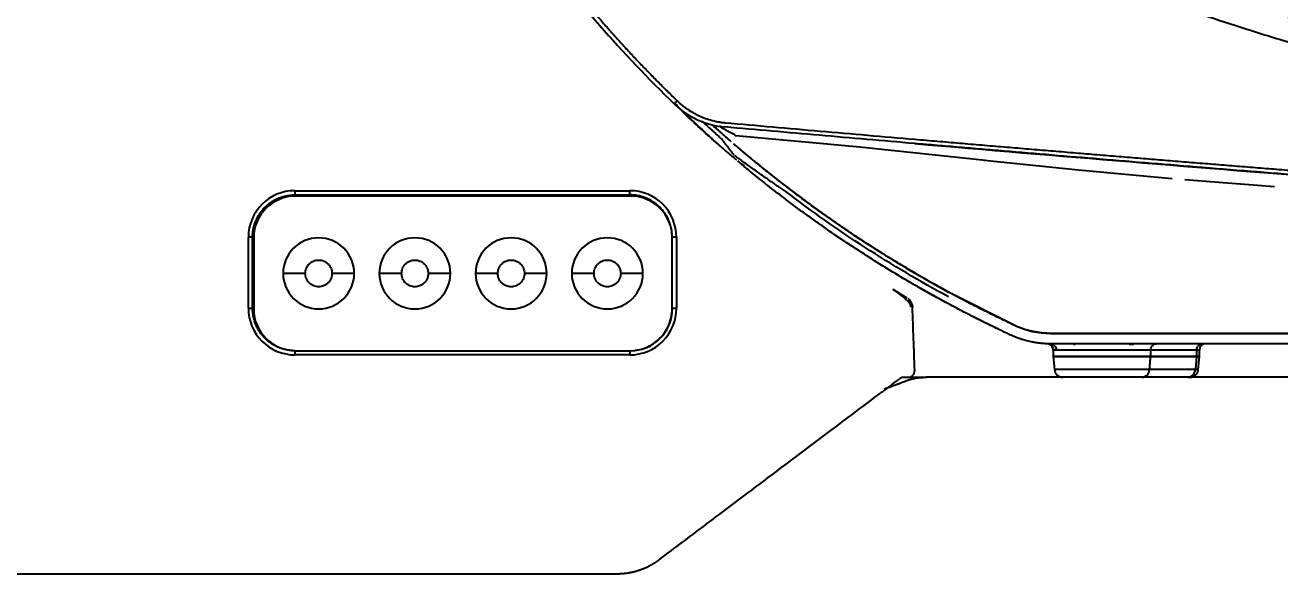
# Model space of a CAD drawing. Extents: x -4150 to 1921, y -105 to 2422.
# Drawn here: x -543.1 to -243.2, y 572 to 706.2 of the extents above; entities that cross this region are included whole.
import ezdxf

# ---------------------------------------------------------------- set-up
doc = ezdxf.new("R2010")
doc.units = 0
doc.header["$LTSCALE"] = 20
doc.header["$MEASUREMENT"] = 0
doc.linetypes.add('CENTER', pattern=[2, 1.25, -0.25, 0.25, -0.25])
doc.layers.get('0').update_dxf_attribs({"linetype": 'CONTINUOUS'})
doc.layers.get('DEFPOINTS').update_dxf_attribs({"linetype": 'CONTINUOUS'})
doc.layers.add('CENTER', color=2, linetype='CENTER')
doc.styles.get("Standard").update_dxf_attribs({"font": 'NanumGothic.ttf'})
doc.dimstyles.get("Standard").update_dxf_attribs({"dimtxt": 2.7, "dimasz": 2.5, "dimexe": 1.5, "dimexo": 1.5, "dimgap": 1.5, "dimtad": 1, "dimdec": 0, "dimlfac": 10, "dimzin": 0, "dimdsep": 46, "dimtxsty": 'Standard', "dimcen": 0, "dimclrt": 2, "dimadec": 0, "dimazin": 0, "dimtfac": 1, "dimtdec": 0, "dimtmove": 0, "dimatfit": 3, "dimfxl": 0, "dimtolj": 1, "dimtzin": 0, "dimarcsym": 0})

# ---------------------------------------------------------------- blocks, each defined once
blk = doc.blocks.new('*D22')
at = {"color": 3, "lineweight": -2}
for p, q in [((-477.91, 767.16), (-829.79, 767.16)), ((-823.79, 743.16), (-823.79, 529.6)), ((-823.79, 265.93), (-823.79, 479.48)), ((-696.08, 241.93), (-829.79, 241.93))]:
    blk.add_line(p, q, dxfattribs=at)
at = {"color": 3}
for points in [[(-827.79, 743.16), (-819.79, 743.16), (-823.79, 767.16)], [(-827.79, 265.93), (-819.79, 265.93), (-823.79, 241.93)]]:
    blk.add_solid(points, dxfattribs=at)
at = {"layer": 'DEFPOINTS', "color": 0}
for p in [(-476.11, 767.16), (-823.79, 241.93), (-694.28, 241.93)]:
    blk.add_point(p, dxfattribs=at)
at = {"color": 2, "insert": (-823.79, 504.54), "char_height": 24, "attachment_point": 5}
blk.add_mtext('\\A1;520', dxfattribs=at)
blk = doc.blocks.new('*D23')
at = {"color": 3, "lineweight": -2}
for p, q in [((-453.87, 1179.89), (-928.83, 1179.89)), ((-922.83, 1155.89), (-922.83, 735.97)), ((-922.83, 265.93), (-922.83, 685.84)), ((-716.08, 241.93), (-928.83, 241.93))]:
    blk.add_line(p, q, dxfattribs=at)
at = {"color": 3}
for points in [[(-926.83, 1155.89), (-918.83, 1155.89), (-922.83, 1179.89)], [(-926.83, 265.93), (-918.83, 265.93), (-922.83, 241.93)]]:
    blk.add_solid(points, dxfattribs=at)
at = {"layer": 'DEFPOINTS', "color": 0}
for p in [(-922.83, 1179.89), (-452.07, 1179.89), (-714.28, 241.93)]:
    blk.add_point(p, dxfattribs=at)
at = {"color": 2, "insert": (-922.83, 710.91), "char_height": 24, "attachment_point": 5}
blk.add_mtext('\\A1;940', dxfattribs=at)

msp = doc.modelspace()

# ---------------------------------------------------------------- linework, layer by layer
for p, q in [((-364.91, 679.07), (-364.91, 678.93)), ((-244.51, 667.45), (-265.99, 669.17)), ((-478.61, 666.57), (-398.61, 666.57)), ((-478.61, 666.57), (-478.61, 665.58)), ((-398.61, 665.58), (-398.61, 666.57)), ((-478.61, 665.58), (-398.61, 665.58)), ((-398.46, 665.28), (-478.46, 665.28)), ((-489.76, 638.44), (-489.76, 655.45)), ((-488.76, 655.43), (-489.76, 655.45)), ((-488.46, 655.28), (-488.46, 638.28)), ((-387.46, 655.45), (-388.46, 655.43)), ((-388.46, 638.28), (-388.46, 655.28)), ((-387.46, 655.45), (-387.46, 638.44)), ((-476.15, 646.78), (-481.46, 646.78)), ((-464.46, 646.78), (-469.77, 646.78)), ((-453.15, 646.78), (-458.46, 646.78)), ((-441.46, 646.78), (-446.77, 646.78)), ((-430.15, 646.78), (-435.46, 646.78)), ((-418.46, 646.78), (-423.77, 646.78)), ((-407.15, 646.78), (-412.46, 646.78)), ((-395.46, 646.78), (-400.77, 646.78)), ((-306.56, 634.31), (-322.43, 642.32)), ((-332.43, 640.88), (-332.45, 640.84)), ((-331.13, 639.21), (-331.14, 639.32)), ((-331.13, 639.2), (-331.14, 639.31)), ((-489.76, 638.44), (-488.76, 638.43)), ((-388.46, 638.43), (-387.46, 638.44)), ((-121.51, 632.43), (-298.09, 632.43)), ((-298.07, 629.92), (-297.95, 629.79)), ((-292.41, 629.93), (-292.41, 629.63)), ((-279.04, 629.63), (-279.04, 629.93)), ((-278.65, 629.93), (-278.65, 629.63)), ((-278.41, 629.63), (-278.41, 629.93)), ((-478.61, 628.28), (-478.61, 627.28)), ((-398.61, 627.28), (-478.61, 627.28)), ((-478.46, 628.28), (-398.46, 628.28)), ((-398.61, 628.28), (-398.61, 627.28)), ((-297.41, 628.43), (-297.41, 626.93)), ((-297.41, 626.93), (-297.13, 623.75)), ((-297.41, 626.93), (-274.13, 626.93)), ((-274.13, 626.93), (-297.41, 626.93)), ((-274.13, 628.43), (-296.68, 628.43)), ((-274.13, 628.43), (-274.13, 626.93)), ((-263.18, 628.43), (-274.13, 628.43)), ((-274.13, 626.93), (-263.18, 626.93)), ((-263.18, 626.93), (-274.13, 626.93)), ((-263.18, 626.93), (-263.45, 623.75)), ((-263.18, 628.43), (-263.18, 626.93)), ((-262.46, 628.43), (-263.18, 628.43)), ((-263.18, 626.93), (-262.46, 626.93)), ((-262.46, 626.93), (-263.18, 626.93)), ((-262.74, 623.75), (-262.46, 626.93)), ((-262.46, 626.93), (-262.46, 628.43)), ((-274.39, 623.75), (-297.13, 623.75)), ((-263.45, 623.75), (-274.39, 623.75)), ((-262.74, 623.75), (-263.45, 623.75)), ((-331.94, 621.93), (-327.79, 621.93))]:
    msp.add_line(p, q)
at = {"flags": 128}
for points in [[(-313.62, 673.76), (-343.64, 676.96), (-373.27, 679.71)], [(-372.83, 673.68), (-372.3, 673.26), (-371.31, 672.53)], [(-268.97, 669.43), (-291.4, 671.49), (-313.89, 673.78)], [(-331.42, 638.81), (-331.55, 639.23), (-332.01, 639.96), (-333.57, 641.44), (-334.58, 642.18), (-335.68, 642.92)], [(-331.77, 640.15), (-331.77, 640.45), (-332.07, 640.79)], [(-331.14, 638.79), (-331.13, 639.19), (-331.22, 639.58)], [(-298.07, 629.92), (-297.81, 629.63), (-297.45, 628.81)]]:
    msp.add_lwpolyline(points, dxfattribs=at)
for centre, radius, start, end in [((296.8, 2651.69), 2000, 252.16883, 261.74013), ((-182.03, 900.63), 294, 227.9513, 228.5603), ((-208.24, 870.69), 254.21, 228.5222, 229.0939), ((-182.04, 900.63), 293.99, 229.3221, 232.4245), ((-478.61, 655.42), 11.15, 90.0014, 179.8938), ((-398.61, 655.42), 11.15, 0.106, 89.9988), ((-182.03, 900.63), 294, 232.4244, 241.4745), ((-478.46, 655.28), 10, 90, 180), ((-398.46, 655.28), 10, 0, 90), ((-472.96, 646.78), 8.5, 0, 180), ((-449.96, 646.78), 8.5, 360, 180), ((-426.96, 646.78), 8.5, 0, 180), ((-403.96, 646.78), 8.5, 0, 180), ((-472.96, 646.78), 8.5, 180, 0), ((-449.96, 646.78), 8.5, 180, 0), ((-426.96, 646.78), 8.5, 180, 360), ((-403.96, 646.78), 8.5, 180, 360), ((-175.85, 910.88), 312.02, 239.1859, 239.8929), ((-333.58, 638.87), 2.4, 356.8943, 41.2539), ((-478.61, 638.43), 11.15, 179.921, 269.9979), ((-478.46, 638.28), 10, 180, 270), ((-398.61, 638.43), 11.15, 270.0021, 0.079), ((-398.46, 638.28), 10, 270, 0), ((-298.09, 652.43), 20, 244.941, 270.0001), ((-298.91, 628.44), 1.5, 358.9863, 68.5413), ((-260.96, 628.43), 1.5, 90, 180), ((-295.14, 623.93), 2, 185, 270), ((-276.32, 623.85), 1.93, 271.6326, 356.9252), ((-265.37, 623.85), 1.93, 271.6333, 356.9244), ((-264.73, 623.93), 2, 270, 355)]:
    msp.add_arc(centre, radius, start, end)
for points, knots in [([(-313.11, 734), (-312.34, 733.69), (-310.8, 733.08), (-308.51, 732.17), (-306.27, 731.29), (-304.08, 730.44), (-301.93, 729.6), (-299.83, 728.79), (-297.77, 728), (-295.76, 727.23), (-291.06, 725.45), (-283.7, 722.72), (-273.61, 719.09), (-263.25, 715.48), (-252.92, 712.01), (-241.96, 708.47), (-230.67, 704.95), (-219.22, 701.53), (-207.99, 698.31), (-197.11, 695.32), (-186.1, 692.44), (-175.11, 689.69), (-166.67, 687.68), (-160.68, 686.31), (-157.27, 685.54), (-153.69, 684.74), (-149.94, 683.92), (-146.01, 683.08), (-143.34, 682.52), (-141.97, 682.23)], [0, 0, 0, 0, 0.0138734, 0.0274604, 0.0407621, 0.0537798, 0.0665145, 0.0789673, 0.0911392, 0.1030313, 0.1146445, 0.1743901, 0.2332494, 0.2926039, 0.3566416, 0.4143727, 0.4843971, 0.5538583, 0.6141013, 0.6800954, 0.7433561, 0.8059629, 0.8717218, 0.8905761, 0.9104379, 0.9313089, 0.9531911, 0.9760871, 1, 1, 1, 1]), ([(-421.9, 726.35), (-419.37, 722.86), (-416.75, 719.43), (-411.39, 712.68), (-408.63, 709.36), (-400.14, 699.6), (-394.2, 693.34), (-387.99, 687.34)], [0, 0, 0, 0, 0.25, 0.25, 0.5, 0.5, 1, 1, 1, 1]), ([(-421.09, 726.97), (-420.73, 726.48), (-420, 725.48), (-418.91, 724.01), (-417.81, 722.54), (-416.71, 721.1), (-415.61, 719.66), (-414.5, 718.24), (-412.42, 715.61), (-409.32, 711.79), (-405.83, 707.68), (-402.98, 704.44), (-400.82, 702.03), (-398.63, 699.64), (-396.41, 697.28), (-394.17, 694.95), (-391.91, 692.64), (-389.62, 690.35), (-388.07, 688.84), (-387.3, 688.09)], [0, 0, 0, 0, 0.0358388, 0.0714845, 0.1069386, 0.1422022, 0.1772766, 0.2121632, 0.2468633, 0.3725112, 0.4980784, 0.5608369, 0.623575, 0.6863005, 0.7490206, 0.8117432, 0.8744755, 0.9372253, 1, 1, 1, 1]), ([(-315.42, 728.11), (-314.65, 727.81), (-313.1, 727.2), (-310.72, 726.28), (-308.26, 725.33), (-305.71, 724.35), (-303.07, 723.35), (-300.35, 722.32), (-297.53, 721.27), (-294.63, 720.19), (-291.64, 719.09), (-288.56, 717.97), (-285.39, 716.83), (-282.13, 715.67), (-278.78, 714.49), (-272.8, 712.4), (-264.54, 709.59), (-253.63, 706.01), (-242.85, 702.6), (-231.84, 699.25), (-220.71, 695.97), (-209.78, 692.89), (-198.36, 689.8), (-188.86, 687.34), (-180.85, 685.35), (-175.11, 683.96), (-169.63, 682.67), (-164.42, 681.47), (-159.47, 680.35), (-154.78, 679.32), (-150.35, 678.36), (-146.19, 677.48), (-143.51, 676.93), (-142.21, 676.66)], [0, 0, 0, 0, 0.013424, 0.027348, 0.041772, 0.056697, 0.072123, 0.088049, 0.104475, 0.121401, 0.138828, 0.156755, 0.175183, 0.19411, 0.213538, 0.233466, 0.298234, 0.356863, 0.422389, 0.484648, 0.546773, 0.614348, 0.673042, 0.743504, 0.777991, 0.810981, 0.842475, 0.872471, 0.900971, 0.927974, 0.953479, 0.977488, 1, 1, 1, 1]), ([(-387.99, 687.34), (-387.99, 687.35), (-387.97, 687.37), (-387.9, 687.45), (-387.85, 687.51), (-387.74, 687.63), (-387.67, 687.71), (-387.5, 687.89), (-387.4, 687.99), (-387.3, 688.09)], [0, 0, 0, 0, 0.25, 0.25, 0.5, 0.5, 0.75, 0.75, 1, 1, 1, 1]), ([(-387.99, 687.34), (-386.36, 685.77), (-384.47, 684.48), (-380.35, 682.6), (-378.13, 682.01), (-375.87, 681.81)], [0, 0, 0, 0, 0.5, 0.5, 1, 1, 1, 1]), ([(-387.3, 688.09), (-387.2, 688), (-387.01, 687.81), (-386.71, 687.54), (-386.4, 687.28), (-386.09, 687.02), (-385.78, 686.77), (-385.46, 686.53), (-385.13, 686.29), (-384.47, 685.83), (-383.44, 685.19), (-382, 684.45), (-380.5, 683.84), (-379.21, 683.45), (-378.17, 683.19), (-377.38, 683.04), (-376.58, 682.91), (-376.05, 682.86), (-375.78, 682.83)], [0, 0, 0, 0, 0.0313076, 0.062571, 0.093804, 0.1250209, 0.1562357, 0.1874625, 0.2187154, 0.2500085, 0.3751279, 0.500275, 0.6253671, 0.7505076, 0.8129138, 0.875223, 0.9375477, 1, 1, 1, 1]), ([(-384.75, 684.85), (-384.75, 684.85), (-384.86, 684.73), (-384.99, 684.59), (-385.02, 684.55), (-385.03, 684.53)], [0, 0, 0, 0, 0.001985, 0.50099, 1, 1, 1, 1]), ([(-374.42, 678.33), (-374.45, 678.34), (-374.49, 678.38), (-374.56, 678.44), (-374.64, 678.51), (-374.72, 678.58), (-374.81, 678.66), (-374.91, 678.75), (-375.01, 678.84), (-375.17, 678.97), (-375.38, 679.16), (-375.66, 679.4), (-375.96, 679.66), (-376.33, 679.99), (-376.78, 680.39), (-377.13, 680.7), (-377.31, 680.86)], [0, 0, 0, 0, 0.033642, 0.06785, 0.10275, 0.138462, 0.175098, 0.212762, 0.251549, 0.291546, 0.381104, 0.474575, 0.573246, 0.673456, 0.8295, 1, 1, 1, 1]), ([(-373.45, 679.87), (-373.45, 679.87), (-373.46, 679.88), (-373.48, 679.89), (-373.55, 679.93), (-373.72, 680.02), (-373.93, 680.13), (-374.17, 680.26), (-374.53, 680.46), (-374.99, 680.71), (-375.43, 680.95), (-375.79, 681.15), (-376.11, 681.32), (-376.38, 681.47), (-376.58, 681.58), (-376.65, 681.62)], [0, 0, 0, 0, 0.021896, 0.044004, 0.087971, 0.181967, 0.2313, 0.297008, 0.413446, 0.544006, 0.685835, 0.778317, 0.838519, 0.941478, 1, 1, 1, 1]), ([(-330.55, 677.85), (-334.35, 678.18), (-341.94, 678.83), (-353.29, 679.82), (-364.6, 680.81), (-372.12, 681.48), (-375.87, 681.81)], [0, 0, 0, 0, 0.2516833, 0.5022443, 0.7516833, 1, 1, 1, 1]), ([(-375.78, 682.83), (-372.01, 682.5), (-364.45, 681.83), (-353.12, 680.83), (-341.79, 679.85), (-334.24, 679.2), (-330.46, 678.87)], [0, 0, 0, 0, 0.249997, 0.499996, 0.749997, 1, 1, 1, 1]), ([(-373.13, 673.93), (-373.13, 673.93), (-373.13, 673.93), (-373.14, 673.94), (-373.16, 673.96), (-373.21, 674), (-373.28, 674.06), (-373.42, 674.18), (-373.58, 674.31), (-373.77, 674.48), (-374, 674.67), (-374.27, 674.9), (-374.59, 675.17), (-374.94, 675.47), (-375.3, 675.78), (-375.68, 676.11), (-376.09, 676.46), (-376.49, 676.8), (-376.87, 677.14), (-377.22, 677.45), (-377.46, 677.65), (-377.57, 677.75)], [0, 0, 0, 0, 0.024987, 0.04949, 0.073591, 0.097375, 0.147976, 0.202144, 0.256604, 0.309551, 0.363926, 0.420978, 0.485863, 0.554794, 0.622377, 0.686439, 0.753713, 0.82748, 0.885851, 0.943291, 1, 1, 1, 1]), ([(-373.66, 675.08), (-373.66, 675.08), (-373.66, 675.08), (-373.67, 675.09), (-373.69, 675.11), (-373.72, 675.15), (-373.78, 675.23), (-373.88, 675.37), (-374.03, 675.56), (-374.22, 675.8), (-374.52, 676.17), (-374.88, 676.62), (-375.32, 677.19), (-375.68, 677.66), (-376.03, 678.12), (-376.31, 678.49), (-376.51, 678.75), (-376.61, 678.88)], [0, 0, 0, 0, 0.0169476, 0.0381054, 0.0635248, 0.0932919, 0.1275351, 0.1991014, 0.2608576, 0.3220032, 0.4029731, 0.5491914, 0.6372918, 0.7723807, 0.8432412, 0.9191406, 1, 1, 1, 1]), ([(-373.8, 677.78), (-373.79, 677.78), (-373.67, 677.68), (-373.23, 677.3), (-372.52, 676.69), (-371.65, 675.96), (-370.72, 675.17), (-369.69, 674.31), (-368.27, 673.14), (-366.38, 671.61), (-364.05, 669.75), (-361.64, 667.86), (-360, 666.62), (-359.17, 665.99)], [0, 0, 0, 0, 0.002854, 0.071156, 0.143856, 0.212582, 0.285666, 0.355005, 0.42804, 0.570709, 0.713646, 0.854004, 1, 1, 1, 1]), ([(-373.38, 679.79), (-373.37, 679.79), (-373.37, 679.79), (-373.3, 679.72), (-373.27, 679.7)], [0, 0, 0, 0, 0.67839, 1, 1, 1, 1]), ([(-330.55, 677.85), (-296.25, 674.9), (-261.94, 672.08), (-194.04, 666.72), (-160.45, 664.18), (-127.58, 661.81)], [0, 0, 0, 0, 0.5, 0.5, 1, 1, 1, 1]), ([(-127.93, 661.83), (-128.75, 661.89), (-130.38, 662.01), (-132.84, 662.19), (-135.29, 662.37), (-137.75, 662.54), (-140.21, 662.72), (-142.67, 662.9), (-145.13, 663.08), (-147.59, 663.26), (-150.05, 663.45), (-152.51, 663.63), (-158.63, 664.08), (-168.44, 664.81), (-181.94, 665.83), (-195.48, 666.86), (-208.96, 667.9), (-222.39, 668.95), (-235.59, 670), (-248.67, 671.04), (-261.41, 672.07), (-273.95, 673.09), (-285.98, 674.09), (-297.73, 675.06), (-307.14, 675.86), (-314.51, 676.48), (-319.84, 676.93), (-325.18, 677.39), (-328.76, 677.69), (-330.55, 677.85)], [0, 0, 0, 0, 0.012464, 0.024918, 0.037363, 0.049797, 0.062222, 0.074637, 0.087043, 0.09944, 0.111828, 0.124207, 0.136578, 0.204114, 0.271685, 0.338603, 0.405781, 0.47176, 0.537293, 0.60049, 0.66414, 0.724262, 0.784264, 0.840206, 0.896076, 0.921897, 0.947823, 0.973857, 1, 1, 1, 1]), ([(-330.46, 678.87), (-329.57, 678.79), (-327.79, 678.64), (-325.11, 678.41), (-322.45, 678.19), (-319.78, 677.96), (-317.12, 677.73), (-314.47, 677.51), (-311.82, 677.28), (-309.17, 677.06), (-306.53, 676.84), (-303.9, 676.62), (-301.27, 676.4), (-298.64, 676.18), (-296.02, 675.96), (-293.4, 675.74), (-290.79, 675.52), (-288.19, 675.31), (-285.58, 675.09), (-282.99, 674.87), (-280.4, 674.66), (-277.81, 674.45), (-275.23, 674.24), (-272.65, 674.03), (-270.08, 673.81), (-267.52, 673.61), (-264.96, 673.4), (-262.4, 673.19), (-259.85, 672.98), (-257.3, 672.78), (-254.77, 672.57), (-252.23, 672.37), (-249.7, 672.16), (-247.18, 671.96), (-244.66, 671.76), (-242.15, 671.56), (-239.64, 671.36), (-237.14, 671.16), (-234.65, 670.96), (-232.16, 670.76), (-229.67, 670.57), (-226.21, 670.29), (-221.77, 669.94), (-216.36, 669.52), (-210.97, 669.1), (-205.6, 668.68), (-200.24, 668.27), (-194.9, 667.86), (-189.58, 667.45), (-184.28, 667.05), (-178.99, 666.65), (-173.73, 666.25), (-168.48, 665.86), (-163.25, 665.47), (-158.04, 665.08), (-152.85, 664.7), (-147.69, 664.32), (-142.54, 663.94), (-137.41, 663.56), (-132.3, 663.19), (-128.91, 662.95), (-127.22, 662.83)], [0, 0, 0, 0, 0.0129911, 0.0259606, 0.0389085, 0.0518349, 0.0647398, 0.0776231, 0.0904848, 0.103325, 0.1161436, 0.1289406, 0.1417161, 0.1544701, 0.1672024, 0.1799133, 0.1926025, 0.2052702, 0.2179163, 0.2305409, 0.2431439, 0.2557254, 0.2682852, 0.2808236, 0.2933403, 0.3058355, 0.3183091, 0.3307612, 0.3431916, 0.3556006, 0.3679879, 0.3803537, 0.3926979, 0.4050206, 0.4173217, 0.4296012, 0.4418591, 0.4540955, 0.4663103, 0.4785035, 0.4906752, 0.5028253, 0.529434, 0.5559936, 0.5825041, 0.6089656, 0.635378, 0.6617414, 0.6880557, 0.7143209, 0.740537, 0.7667041, 0.7928221, 0.8188911, 0.844911, 0.8708818, 0.8968036, 0.9226763, 0.9484999, 0.9742745, 1, 1, 1, 1]), ([(-361.31, 666.35), (-361.33, 666.36), (-361.38, 666.39), (-361.52, 666.49), (-361.99, 666.81), (-362.6, 667.22), (-363.26, 667.67), (-363.72, 667.98), (-364.44, 668.48), (-365.39, 669.13), (-366.69, 670.05), (-368, 670.96), (-369.31, 671.9), (-370.61, 672.84), (-371.83, 673.73), (-372.71, 674.37), (-373.19, 674.72), (-373.43, 674.9), (-373.46, 674.93), (-373.47, 674.93)], [0, 0, 0, 0, 0.003328, 0.008918, 0.026883, 0.089937, 0.122232, 0.150711, 0.175374, 0.260306, 0.332055, 0.433654, 0.529174, 0.621261, 0.747125, 0.867492, 0.93213, 0.992896, 1, 1, 1, 1]), ([(-362.21, 665.16), (-362.86, 665.66), (-364.17, 666.67), (-366.08, 668.17), (-367.89, 669.61), (-369.56, 670.97), (-370.96, 672.12), (-371.84, 672.85), (-372.1, 673.07), (-372.1, 673.07)], [0, 0, 0, 0, 0.167127, 0.334126, 0.500496, 0.666808, 0.833887, 0.999302, 1, 1, 1, 1]), ([(-364.7, 670.27), (-364.78, 670.33), (-364.93, 670.45), (-365.36, 670.8), (-365.85, 671.18), (-366.16, 671.43)], [0, 0, 0, 0, 0.258472, 0.521741, 1, 1, 1, 1]), ([(-315.33, 638.59), (-315.83, 638.84), (-316.81, 639.34), (-318.28, 640.11), (-319.75, 640.88), (-321.21, 641.66), (-322.67, 642.45), (-324.13, 643.25), (-325.58, 644.06), (-327.03, 644.88), (-328.48, 645.7), (-329.92, 646.53), (-331.36, 647.38), (-332.79, 648.23), (-334.22, 649.09), (-335.64, 649.95), (-337.06, 650.83), (-338.48, 651.71), (-339.89, 652.61), (-341.3, 653.51), (-342.7, 654.42), (-344.1, 655.34), (-345.49, 656.26), (-346.88, 657.2), (-348.27, 658.14), (-349.65, 659.09), (-351.02, 660.05), (-352.39, 661.02), (-353.76, 662), (-355.12, 662.98), (-356.47, 663.98), (-357.82, 664.98), (-358.72, 665.65), (-359.17, 665.99)], [0, 0, 0, 0, 0.032022, 0.06406, 0.096113, 0.128183, 0.160267, 0.192368, 0.224485, 0.256617, 0.288765, 0.320928, 0.353108, 0.385303, 0.417514, 0.44974, 0.481983, 0.514241, 0.546514, 0.578804, 0.611109, 0.64343, 0.675767, 0.70812, 0.740488, 0.772872, 0.805271, 0.837687, 0.870118, 0.902565, 0.935028, 0.967506, 1, 1, 1, 1]), ([(-488.76, 655.43), (-488.76, 655.53), (-488.76, 655.75), (-488.74, 656.06), (-488.72, 656.35), (-488.69, 656.64), (-488.65, 656.9), (-488.61, 657.16), (-488.57, 657.4), (-488.52, 657.62), (-488.47, 657.83), (-488.42, 658.02), (-488.37, 658.21), (-488.32, 658.37), (-488.28, 658.53), (-488.23, 658.66), (-488.19, 658.79), (-488.15, 658.9), (-488.11, 659), (-488.08, 659.09), (-488.05, 659.16), (-488.02, 659.22), (-488.01, 659.27), (-487.86, 659.63), (-487.54, 660.28), (-487, 661.16), (-486.42, 661.93), (-485.84, 662.56), (-485.28, 663.09), (-484.74, 663.53), (-484.17, 663.93), (-483.58, 664.28), (-482.98, 664.59), (-482.37, 664.86), (-481.75, 665.09), (-481.12, 665.27), (-480.49, 665.41), (-479.86, 665.5), (-479.24, 665.56), (-478.82, 665.57), (-478.61, 665.58)], [0, 0, 0, 0, 0.020393, 0.039924, 0.058595, 0.076406, 0.093355, 0.109443, 0.124671, 0.139037, 0.152543, 0.165188, 0.176971, 0.187894, 0.197956, 0.207157, 0.215497, 0.222977, 0.229595, 0.235352, 0.240249, 0.244284, 0.247458, 0.249772, 0.318636, 0.383274, 0.443685, 0.499869, 0.544242, 0.588126, 0.631519, 0.674421, 0.716834, 0.758756, 0.800188, 0.841131, 0.881583, 0.921545, 0.961017, 1, 1, 1, 1]), ([(-388.51, 656.1), (-388.53, 656.41), (-388.57, 657.13), (-388.82, 658.16), (-389.07, 658.9), (-389.21, 659.26), (-389.23, 659.3), (-389.23, 659.3), (-389.23, 659.3), (-389.23, 659.3), (-389.23, 659.3), (-389.23, 659.3), (-389.23, 659.3), (-389.23, 659.3), (-389.23, 659.3), (-389.23, 659.31), (-389.24, 659.32), (-389.24, 659.34), (-389.26, 659.37), (-389.29, 659.45), (-389.36, 659.6), (-389.49, 659.89), (-389.77, 660.44), (-390.37, 661.41), (-391.22, 662.43), (-392.2, 663.32), (-393.31, 664.13), (-394.81, 664.9), (-396.7, 665.47), (-397.98, 665.54), (-398.61, 665.58)], [0, 0, 0, 0, 0.061541, 0.140261, 0.207332, 0.216085, 0.216086, 0.216087, 0.216089, 0.216094, 0.216103, 0.216121, 0.216157, 0.216229, 0.216375, 0.216665, 0.217244, 0.218402, 0.220715, 0.225329, 0.234504, 0.252645, 0.288095, 0.355651, 0.477365, 0.546798, 0.615074, 0.747991, 0.876299, 1, 1, 1, 1]), ([(-323.12, 639.85), (-323.59, 640.11), (-324.55, 640.63), (-326.06, 641.46), (-327.69, 642.38), (-329.44, 643.37), (-331.31, 644.45), (-334.27, 646.19), (-338.25, 648.6), (-342.53, 651.32), (-346.12, 653.67), (-349.01, 655.61), (-351.81, 657.55), (-354.53, 659.47), (-357.16, 661.37), (-359.72, 663.26), (-361.38, 664.53), (-362.21, 665.16)], [0, 0, 0, 0, 0.033834, 0.070801, 0.110902, 0.154138, 0.200506, 0.250009, 0.375005, 0.5, 0.576293, 0.650965, 0.724015, 0.795444, 0.865251, 0.933436, 1, 1, 1, 1]), ([(-476.15, 646.78), (-476.11, 647.18), (-476.05, 647.8), (-475.65, 648.54), (-475.23, 649.05), (-474.73, 649.46), (-473.98, 649.85), (-472.96, 650.05), (-471.94, 649.85), (-471.19, 649.46), (-470.69, 649.05), (-470.27, 648.54), (-469.88, 647.8), (-469.81, 647.18), (-469.77, 646.78)], [0, 0, 0, 0, 0.119722, 0.184888, 0.25, 0.315166, 0.380279, 0.5, 0.619721, 0.684888, 0.75, 0.815166, 0.880278, 1, 1, 1, 1]), ([(-453.15, 646.78), (-453.11, 647.18), (-453.05, 647.8), (-452.65, 648.54), (-452.23, 649.05), (-451.73, 649.46), (-450.98, 649.85), (-449.96, 650.05), (-448.94, 649.85), (-448.19, 649.46), (-447.69, 649.05), (-447.27, 648.54), (-446.88, 647.8), (-446.81, 647.18), (-446.77, 646.78)], [0, 0, 0, 0, 0.119722, 0.184888, 0.25, 0.315166, 0.380279, 0.5, 0.619721, 0.684888, 0.75, 0.815166, 0.880278, 1, 1, 1, 1]), ([(-430.15, 646.78), (-430.11, 647.18), (-430.05, 647.8), (-429.65, 648.54), (-429.23, 649.05), (-428.73, 649.46), (-427.98, 649.85), (-426.96, 650.05), (-425.94, 649.85), (-425.19, 649.46), (-424.69, 649.05), (-424.27, 648.54), (-423.88, 647.8), (-423.81, 647.18), (-423.77, 646.78)], [0, 0, 0, 0, 0.119722, 0.184888, 0.25, 0.315166, 0.380279, 0.5, 0.619721, 0.684888, 0.75, 0.815166, 0.880278, 1, 1, 1, 1]), ([(-407.15, 646.78), (-407.11, 647.18), (-407.05, 647.8), (-406.65, 648.54), (-406.23, 649.05), (-405.73, 649.46), (-404.98, 649.85), (-403.96, 650.05), (-402.94, 649.85), (-402.19, 649.46), (-401.69, 649.05), (-401.27, 648.54), (-400.88, 647.8), (-400.81, 647.18), (-400.77, 646.78)], [0, 0, 0, 0, 0.119722, 0.184888, 0.25, 0.315166, 0.380279, 0.5, 0.619721, 0.684888, 0.75, 0.815166, 0.880278, 1, 1, 1, 1]), ([(-335.27, 646.8), (-335.86, 647.16), (-337.05, 647.88), (-337.61, 648.23), (-337.43, 648.12), (-337.43, 648.12)], [0, 0, 0, 0, 0.499543, 0.99951, 1, 1, 1, 1]), ([(-469.77, 646.78), (-469.81, 646.37), (-469.88, 645.75), (-470.27, 645.01), (-470.69, 644.5), (-471.2, 644.09), (-471.94, 643.7), (-472.96, 643.5), (-473.98, 643.7), (-474.73, 644.09), (-475.24, 644.5), (-475.65, 645.01), (-476.05, 645.75), (-476.11, 646.37), (-476.15, 646.78)], [0, 0, 0, 0, 0.119721, 0.184887, 0.25, 0.315166, 0.380278, 0.5, 0.619722, 0.684888, 0.75, 0.815166, 0.880279, 1, 1, 1, 1]), ([(-446.77, 646.78), (-446.81, 646.37), (-446.88, 645.75), (-447.27, 645.01), (-447.69, 644.5), (-448.2, 644.09), (-448.94, 643.7), (-449.96, 643.5), (-450.98, 643.7), (-451.73, 644.09), (-452.24, 644.5), (-452.65, 645.01), (-453.05, 645.75), (-453.11, 646.37), (-453.15, 646.78)], [0, 0, 0, 0, 0.119721, 0.184887, 0.25, 0.315166, 0.380278, 0.5, 0.619722, 0.684887, 0.75, 0.815166, 0.880279, 1, 1, 1, 1]), ([(-423.77, 646.78), (-423.81, 646.37), (-423.88, 645.75), (-424.27, 645.01), (-424.69, 644.5), (-425.2, 644.09), (-425.94, 643.7), (-426.96, 643.5), (-427.98, 643.7), (-428.73, 644.09), (-429.24, 644.5), (-429.65, 645.01), (-430.05, 645.75), (-430.11, 646.37), (-430.15, 646.78)], [0, 0, 0, 0, 0.119721, 0.184887, 0.25, 0.315166, 0.380278, 0.5, 0.619722, 0.684888, 0.75, 0.815166, 0.880279, 1, 1, 1, 1]), ([(-400.77, 646.78), (-400.81, 646.37), (-400.88, 645.75), (-401.27, 645.01), (-401.69, 644.5), (-402.2, 644.09), (-402.94, 643.7), (-403.96, 643.5), (-404.98, 643.7), (-405.73, 644.09), (-406.24, 644.5), (-406.65, 645.01), (-407.05, 645.75), (-407.11, 646.37), (-407.15, 646.78)], [0, 0, 0, 0, 0.119721, 0.184887, 0.25, 0.315166, 0.380278, 0.5, 0.619722, 0.684888, 0.75, 0.815166, 0.880279, 1, 1, 1, 1]), ([(-310.67, 633.49), (-310.9, 633.6), (-311.35, 633.82), (-312.01, 634.14), (-312.67, 634.46), (-313.32, 634.78), (-313.96, 635.1), (-314.59, 635.41), (-315.21, 635.72), (-315.82, 636.03), (-316.43, 636.34), (-317.02, 636.64), (-317.61, 636.95), (-318.19, 637.25), (-318.76, 637.54), (-320.46, 638.43), (-323.12, 639.84), (-326.42, 641.66), (-329.3, 643.29), (-331.13, 644.35), (-332.22, 644.99), (-332.74, 645.29), (-333.23, 645.58), (-333.69, 645.86), (-334.13, 646.12), (-334.54, 646.36), (-334.92, 646.59), (-335.15, 646.73), (-335.27, 646.8)], [0, 0, 0, 0, 0.017857, 0.035701, 0.053532, 0.071352, 0.089161, 0.106962, 0.124755, 0.142541, 0.160323, 0.1781, 0.195875, 0.213648, 0.231421, 0.249196, 0.374452, 0.499498, 0.624628, 0.749917, 0.781154, 0.812385, 0.843615, 0.874851, 0.906101, 0.937372, 0.968669, 1, 1, 1, 1]), ([(-331.05, 638.68), (-331.06, 638.69), (-331.07, 638.7), (-331.39, 638.8), (-331.44, 638.81)], [0, 0, 0, 0, 0.851117, 1, 1, 1, 1]), ([(-331.14, 639.33), (-331.13, 639.3), (-331.12, 639.25), (-331.1, 639.16), (-331.08, 639.05), (-331.07, 638.94), (-331.05, 638.82), (-331.05, 638.73), (-331.05, 638.68)], [0, 0, 0, 0, 0.152334, 0.309659, 0.472576, 0.641624, 0.817289, 1, 1, 1, 1]), ([(-307.62, 632.04), (-308.12, 632.28), (-309.11, 632.74), (-310.59, 633.45), (-312.05, 634.16), (-313.49, 634.87), (-314.92, 635.58), (-316.33, 636.29), (-317.72, 637), (-319.09, 637.71), (-320.45, 638.43), (-321.79, 639.14), (-322.68, 639.62), (-323.12, 639.85)], [0, 0, 0, 0, 0.0951596, 0.1894681, 0.2829257, 0.3755329, 0.4672898, 0.5581971, 0.6482549, 0.7374637, 0.8258239, 0.9133358, 1, 1, 1, 1]), ([(-478.61, 628.28), (-478.72, 628.28), (-478.94, 628.28), (-479.26, 628.29), (-479.58, 628.32), (-479.91, 628.36), (-480.23, 628.4), (-480.55, 628.46), (-480.88, 628.53), (-481.2, 628.61), (-481.51, 628.7), (-481.83, 628.8), (-482.14, 628.91), (-482.45, 629.03), (-482.76, 629.16), (-483.06, 629.3), (-483.36, 629.45), (-483.65, 629.61), (-483.94, 629.78), (-484.22, 629.96), (-484.5, 630.15), (-484.77, 630.35), (-485.04, 630.56), (-485.29, 630.78), (-485.55, 631.01), (-485.81, 631.27), (-486.1, 631.56), (-486.39, 631.9), (-486.68, 632.26), (-486.96, 632.65), (-487.23, 633.06), (-487.49, 633.49), (-487.73, 633.95), (-487.95, 634.43), (-488.15, 634.94), (-488.33, 635.47), (-488.48, 636.02), (-488.6, 636.6), (-488.69, 637.19), (-488.75, 637.8), (-488.76, 638.22), (-488.76, 638.43)], [0, 0, 0, 0, 0.020323, 0.040691, 0.061104, 0.081561, 0.102064, 0.12261, 0.143202, 0.163838, 0.184519, 0.205245, 0.226016, 0.246831, 0.267691, 0.288596, 0.309545, 0.330539, 0.351578, 0.372662, 0.393791, 0.414964, 0.436182, 0.457445, 0.478753, 0.500105, 0.527381, 0.555521, 0.584526, 0.614395, 0.645128, 0.676726, 0.709188, 0.742514, 0.776705, 0.81176, 0.84768, 0.884463, 0.922111, 0.960623, 1, 1, 1, 1]), ([(-488.46, 636.04), (-488.42, 635.98), (-488.29, 635.79), (-488.15, 635.41), (-488.12, 635.09), (-488.11, 634.93)], [0, 0, 0, 0, 0.189179, 0.582187, 1, 1, 1, 1]), ([(-397.4, 628.39), (-397.15, 628.41), (-396.25, 628.48), (-394.75, 628.99), (-392.96, 629.91), (-391.47, 631.13), (-390.26, 632.56), (-389.31, 634.21), (-388.6, 636.2), (-388.51, 637.66), (-388.46, 638.43)], [0, 0, 0, 0, 0.04981, 0.184209, 0.320336, 0.458193, 0.573938, 0.702829, 0.844854, 1, 1, 1, 1]), ([(-306.56, 634.31), (-307.09, 634.56), (-308.13, 635.05), (-309.67, 635.79), (-311.16, 636.51), (-312.6, 637.22), (-313.98, 637.91), (-314.89, 638.36), (-315.33, 638.59)], [0, 0, 0, 0, 0.180216, 0.355012, 0.524387, 0.688343, 0.846881, 1, 1, 1, 1]), ([(-298.09, 632.43), (-298.24, 632.43), (-298.54, 632.43), (-299, 632.44), (-299.45, 632.47), (-299.91, 632.51), (-300.36, 632.55), (-300.82, 632.61), (-301.27, 632.68), (-301.72, 632.76), (-302.17, 632.84), (-302.62, 632.94), (-303.07, 633.05), (-303.52, 633.17), (-303.96, 633.3), (-304.4, 633.45), (-304.84, 633.6), (-305.27, 633.76), (-305.71, 633.93), (-306.13, 634.11), (-306.42, 634.24), (-306.56, 634.31)], [0, 0, 0, 0, 0.051956, 0.103987, 0.156092, 0.208272, 0.260527, 0.312857, 0.365262, 0.417742, 0.470297, 0.522928, 0.575633, 0.628415, 0.681271, 0.734203, 0.787211, 0.840295, 0.893454, 0.946689, 1, 1, 1, 1]), ([(-298.09, 629.93), (-298.25, 629.93), (-298.57, 629.93), (-299.06, 629.94), (-299.55, 629.97), (-300.03, 630.01), (-300.52, 630.06), (-301.01, 630.11), (-301.5, 630.18), (-301.99, 630.26), (-302.48, 630.36), (-303.35, 630.54), (-304.31, 630.79), (-305.4, 631.14), (-306.2, 631.43), (-306.96, 631.74), (-307.41, 631.95), (-307.62, 632.04)], [0, 0, 0, 0, 0.049268, 0.098698, 0.148289, 0.198042, 0.247956, 0.298032, 0.34827, 0.39867, 0.449231, 0.499954, 0.67111, 0.749944, 0.847583, 0.930935, 1, 1, 1, 1]), ([(-298.21, 629.93), (-298.37, 629.93), (-298.75, 629.93), (-298.92, 629.94), (-298.85, 629.94), (-298.85, 629.94)], [0, 0, 0, 0, 0.433984, 0.988008, 1, 1, 1, 1]), ([(-298.09, 632.43), (-297.28, 632.43), (-295.59, 632.43), (-292.95, 632.43), (-290.09, 632.43), (-287.01, 632.43), (-283.62, 632.43), (-280.11, 632.43), (-275.97, 632.43), (-272.37, 632.43), (-269.93, 632.43), (-269.21, 632.43)], [0, 0, 0, 0, 0.0836872, 0.1750119, 0.2739742, 0.3805738, 0.4948109, 0.6262685, 0.745789, 0.9247475, 1, 1, 1, 1]), ([(-121.98, 629.93), (-122.77, 629.93), (-124.35, 629.93), (-126.72, 629.93), (-129.09, 629.93), (-131.46, 629.93), (-133.84, 629.93), (-136.22, 629.93), (-138.6, 629.93), (-140.99, 629.93), (-143.38, 629.93), (-145.77, 629.93), (-148.16, 629.93), (-150.56, 629.93), (-152.96, 629.93), (-155.36, 629.93), (-157.77, 629.93), (-160.17, 629.93), (-162.58, 629.93), (-167.82, 629.93), (-175.91, 629.93), (-186.87, 629.93), (-197.87, 629.93), (-208.91, 629.93), (-219.99, 629.93), (-231.1, 629.93), (-242.24, 629.93), (-251.33, 629.93), (-258.35, 629.93), (-263.31, 629.93), (-268.27, 629.93), (-273.23, 629.93), (-278.2, 629.93), (-283.17, 629.93), (-288.14, 629.93), (-293.11, 629.93), (-296.43, 629.93), (-298.09, 629.93)], [0, 0, 0, 0, 0.0138759, 0.02775, 0.0416226, 0.0554937, 0.0693637, 0.0832328, 0.0971012, 0.1109691, 0.1248368, 0.1387045, 0.1525723, 0.1664406, 0.1803096, 0.1941794, 0.2080504, 0.2219227, 0.2357965, 0.2496721, 0.3122633, 0.3748347, 0.4374067, 0.5000003, 0.5625915, 0.6251628, 0.6877349, 0.7503284, 0.7780775, 0.8058204, 0.833559, 0.8612951, 0.8890303, 0.9167667, 0.9445059, 0.9722497, 1, 1, 1, 1]), ([(-298.09, 629.93), (-297.92, 629.93), (-297.74, 629.89), (-297.39, 629.75), (-297.23, 629.63), (-296.95, 629.34), (-296.85, 629.16), (-296.71, 628.79), (-296.68, 628.6), (-296.68, 628.43)], [0, 0, 0, 0, 0.25, 0.25, 0.5, 0.5, 0.75, 0.75, 1, 1, 1, 1]), ([(-274.13, 628.43), (-274.13, 628.62), (-274.09, 628.82), (-273.95, 629.18), (-273.85, 629.35), (-273.59, 629.62), (-273.43, 629.74), (-273.09, 629.89), (-272.9, 629.93), (-272.72, 629.93)], [0, 0, 0, 0, 0.25, 0.25, 0.5, 0.5, 0.75, 0.75, 1, 1, 1, 1]), ([(-269.21, 632.43), (-268.72, 632.43), (-267.55, 632.43), (-265.52, 632.43), (-262.89, 632.43), (-259.98, 632.43), (-256.98, 632.43), (-253.99, 632.43), (-250.73, 632.43), (-247.63, 632.43), (-245.6, 632.43), (-244.8, 632.43)], [0, 0, 0, 0, 0.05989, 0.143199, 0.249924, 0.382787, 0.500086, 0.618462, 0.750205, 0.901305, 1, 1, 1, 1]), ([(-261.78, 629.93), (-261.96, 629.93), (-262.14, 629.89), (-262.49, 629.74), (-262.64, 629.62), (-262.9, 629.35), (-263.01, 629.18), (-263.15, 628.82), (-263.18, 628.62), (-263.18, 628.43)], [0, 0, 0, 0, 0.25, 0.25, 0.5, 0.5, 0.75, 0.75, 1, 1, 1, 1]), ([(-244.8, 632.43), (-244, 632.43), (-242.42, 632.43), (-240.04, 632.43), (-237.66, 632.43), (-235.28, 632.43), (-232.91, 632.43), (-230.54, 632.43), (-228.16, 632.43), (-225.79, 632.43), (-223.43, 632.43), (-221.06, 632.43), (-218.69, 632.43), (-216.33, 632.43), (-213.97, 632.43), (-211.61, 632.43), (-209.25, 632.43), (-206.9, 632.43), (-204.54, 632.43), (-202.19, 632.43), (-199.84, 632.43), (-197.49, 632.43), (-195.15, 632.43), (-192.8, 632.43), (-190.46, 632.43), (-188.12, 632.43), (-185.78, 632.43), (-183.45, 632.43), (-181.11, 632.43), (-178.78, 632.43), (-176.46, 632.43), (-174.13, 632.43), (-171.81, 632.43), (-169.48, 632.43), (-167.17, 632.43), (-164.85, 632.43), (-162.54, 632.43), (-160.22, 632.43), (-157.92, 632.43), (-155.61, 632.43), (-153.31, 632.43), (-151.01, 632.43), (-148.71, 632.43), (-146.41, 632.43), (-144.12, 632.43), (-141.83, 632.43), (-139.54, 632.43), (-137.26, 632.43), (-134.98, 632.43), (-132.7, 632.43), (-130.43, 632.43), (-128.16, 632.43), (-125.89, 632.43), (-123.62, 632.43), (-122.11, 632.43), (-121.36, 632.43)], [0, 0, 0, 0, 0.018931, 0.03786, 0.056787, 0.075711, 0.094633, 0.113552, 0.132469, 0.151383, 0.170295, 0.189204, 0.208111, 0.227016, 0.245918, 0.264818, 0.283715, 0.30261, 0.321502, 0.340392, 0.359279, 0.378164, 0.397047, 0.415927, 0.434805, 0.45368, 0.472553, 0.491423, 0.510291, 0.529156, 0.548019, 0.56688, 0.585738, 0.604594, 0.623447, 0.642298, 0.661146, 0.679992, 0.698836, 0.717677, 0.736515, 0.755352, 0.774185, 0.793017, 0.811845, 0.830672, 0.849496, 0.868317, 0.887137, 0.905953, 0.924767, 0.943579, 0.962389, 0.981196, 1, 1, 1, 1]), ([(-296.68, 628.43), (-296.88, 628.43), (-297.27, 628.43), (-297.47, 628.43), (-297.41, 628.43), (-297.41, 628.43)], [0, 0, 0, 0, 0.4992778, 0.9985526, 1, 1, 1, 1]), ([(-337.82, 619.1), (-337.66, 619.16), (-337.36, 619.28), (-336.93, 619.44), (-336.54, 619.59), (-336.04, 619.78), (-335.45, 620), (-334.75, 620.26), (-334.12, 620.51), (-333.53, 620.73), (-333, 620.93), (-332.67, 621.06), (-332.51, 621.12)], [0, 0, 0, 0, 0.087289, 0.167335, 0.240139, 0.3057, 0.44635, 0.572242, 0.694505, 0.806499, 0.908298, 1, 1, 1, 1]), ([(-333.49, 621.93), (-333.06, 621.93), (-332.71, 621.93), (-332.24, 621.93), (-332.12, 621.93), (-332.12, 621.93)], [0, 0, 0, 0, 0.5, 0.5, 1, 1, 1, 1]), ([(-332.51, 621.12), (-332.42, 621.15), (-332.25, 621.22), (-331.97, 621.31), (-331.68, 621.4), (-331.38, 621.48), (-331.06, 621.56), (-330.72, 621.64), (-330.33, 621.71), (-329.85, 621.79), (-329.25, 621.86), (-328.56, 621.91), (-328.06, 621.92), (-327.79, 621.93)], [0, 0, 0, 0, 0.056773, 0.116439, 0.179009, 0.244488, 0.312886, 0.384206, 0.458456, 0.561736, 0.686418, 0.832505, 1, 1, 1, 1]), ([(-332.12, 621.93), (-331.93, 621.93), (-331.72, 621.96), (-331.32, 622.12), (-331.12, 622.25), (-330.81, 622.58), (-330.69, 622.77), (-330.54, 623.18), (-330.51, 623.39), (-330.52, 623.58)], [0, 0, 0, 0, 0.25, 0.25, 0.5, 0.5, 0.75, 0.75, 1, 1, 1, 1]), ([(-124.64, 621.93), (-132.72, 621.93), (-140.85, 621.93), (-157.2, 621.93), (-165.42, 621.93), (-181.95, 621.93), (-190.25, 621.93), (-206.92, 621.93), (-215.29, 621.93), (-232.07, 621.93), (-240.49, 621.93), (-257.38, 621.93), (-265.84, 621.93), (-282.78, 621.93), (-291.27, 621.93), (-308.26, 621.93), (-316.76, 621.93), (-325.26, 621.93)], [0, 0, 0, 0, 0.125, 0.125, 0.25, 0.25, 0.375, 0.375, 0.5, 0.5, 0.625, 0.625, 0.75, 0.75, 0.875, 0.875, 1, 1, 1, 1]), ([(-391.49, 578.35), (-389.66, 579.73), (-384.28, 583.78), (-373.65, 591.79), (-357.89, 603.67), (-345.67, 612.87), (-338.71, 618.12)], [0, 0, 0, 0, 0.104181, 0.305575, 0.604181, 1, 1, 1, 1]), ([(-337.99, 618.66), (-338.11, 618.57), (-338.35, 618.39), (-338.59, 618.21), (-338.71, 618.12)], [0, 0, 0, 0, 0.499902, 1, 1, 1, 1]), ([(-401.72, 574.93), (-401.59, 574.93), (-401.34, 574.93), (-400.97, 574.94), (-400.6, 574.96), (-400.23, 574.99), (-399.88, 575.02), (-399.53, 575.07), (-399.18, 575.11), (-398.84, 575.17), (-398.51, 575.23), (-398.19, 575.3), (-397.87, 575.37), (-397.56, 575.44), (-397.25, 575.52), (-396.95, 575.61), (-396.66, 575.69), (-396.38, 575.79), (-396.1, 575.88), (-395.83, 575.98), (-395.56, 576.08), (-395.31, 576.18), (-395.06, 576.29), (-394.81, 576.39), (-394.57, 576.5), (-394.34, 576.61), (-394.12, 576.72), (-393.9, 576.83), (-393.69, 576.94), (-393.48, 577.05), (-393.29, 577.17), (-393.09, 577.28), (-392.91, 577.39), (-392.73, 577.5), (-392.55, 577.61), (-392.38, 577.72), (-392.22, 577.83), (-392.06, 577.93), (-391.91, 578.04), (-391.77, 578.14), (-391.63, 578.25), (-391.53, 578.31), (-391.49, 578.35)], [0, 0, 0, 0, 0.034663, 0.068841, 0.102532, 0.135733, 0.168441, 0.200654, 0.232369, 0.263584, 0.294299, 0.324513, 0.354225, 0.383437, 0.41215, 0.440364, 0.468082, 0.495302, 0.522026, 0.548254, 0.573987, 0.599225, 0.623968, 0.648217, 0.671972, 0.695234, 0.718002, 0.740277, 0.762057, 0.783343, 0.804133, 0.824428, 0.844225, 0.863526, 0.882329, 0.900634, 0.918442, 0.93575, 0.952561, 0.968873, 0.984686, 1, 1, 1, 1])]:
    msp.add_open_spline(points, degree=3, knots=knots)
for points, degree in [([(-387.92, 687.28), (-377.38, 677.52)], 1), ([(-385.03, 684.53), (-387.61, 687.24)], 1), ([(-377.57, 677.75), (-380.1, 679.97), (-382.59, 682.23), (-385.03, 684.53)], 3), ([(-376.61, 678.88), (-381.3, 683.14)], 1), ([(-377.31, 680.86), (-378.94, 682.34)], 1), ([(-376.65, 681.62), (-377.09, 682.02)], 1), ([(-322.43, 641.17), (-336.02, 648.53), (-349.04, 656.96), (-361.31, 666.35)], 3), ([(-488.76, 638.43), (-488.76, 644.09), (-488.76, 649.76), (-488.76, 655.43)], 3), ([(-335.68, 642.85), (-335.62, 642.93)], 1), ([(-331.22, 639.57), (-331.21, 639.54)], 1), ([(-330.52, 623.58), (-330.69, 628.62), (-330.87, 633.65), (-331.05, 638.68)], 3), ([(-390.01, 633.06), (-389.8, 632.97)], 1), ([(-274.39, 623.75), (-274.13, 626.93)], 1), ([(-335.56, 620.49), (-334.96, 620.95), (-334.36, 621.4), (-333.79, 621.82)], 3), ([(-333.79, 621.82), (-333.69, 621.9), (-333.58, 621.93), (-333.49, 621.93)], 3), ([(-327.79, 621.93), (-327.87, 621.72)], 1), ([(-325.26, 621.93), (-326.1, 621.93), (-326.94, 621.93), (-327.79, 621.93)], 3), ([(-335.56, 620.49), (-336.37, 619.88), (-337.18, 619.27), (-337.99, 618.66)], 3), ([(-674.46, 574.93), (-583.55, 574.93), (-492.63, 574.93), (-401.72, 574.93)], 3)]:
    msp.add_open_spline(points, degree=degree)
at = {"layer": 'CENTER', "color": 1, "linetype": 'CENTER', "ltscale": 2}
msp.add_arc((-399.2, 746.28), 435, 348.9224, 93.7434, dxfattribs=at)

# ---------------------------------------------------------------- dimensions: what is measured, and where the dimension line sits
dim = msp.add_linear_dim(base=(-922.83, 1179.89), p1=(-714.28, 241.93), p2=(-452.07, 1179.89), angle=90, text='940', dimstyle='Standard', override={"dimscale": 1.2, "dimtxt": 20, "dimasz": 20, "dimexe": 5, "dimgap": 10, "dimtih": 1, "dimtoh": 1, "dimlfac": 1, "dimzin": 12, "dimclrd": 3, "dimclre": 3, "dimazin": 2, "dimarcsym": 1})
dim.commit()
dim.dimension.update_dxf_attribs({"geometry": '*D23', "text_midpoint": (-922.83, 710.91), "dimtype": 160})
dim = msp.add_linear_dim(base=(-823.79, 241.93), p1=(-476.11, 767.16), p2=(-694.28, 241.93), angle=90, text='520', dimstyle='Standard', override={"dimscale": 1.2, "dimtxt": 20, "dimasz": 20, "dimexe": 5, "dimgap": 10, "dimtih": 1, "dimtoh": 1, "dimlfac": 1, "dimzin": 12, "dimclrd": 3, "dimclre": 3, "dimazin": 2, "dimarcsym": 1})
dim.commit()
dim.dimension.update_dxf_attribs({"geometry": '*D22', "text_midpoint": (-823.79, 504.54)})

doc.saveas('drawing.dxf')
